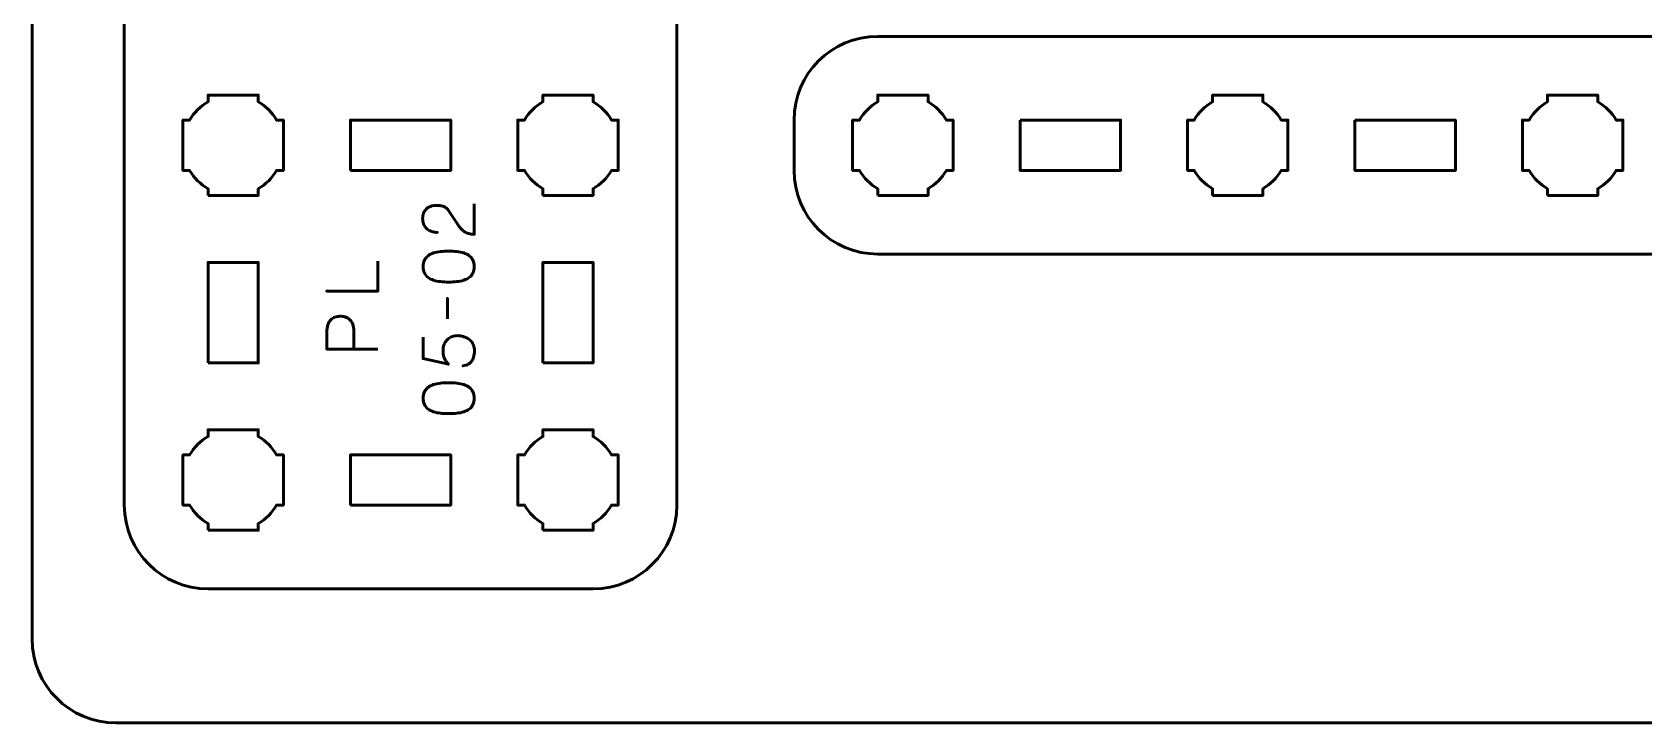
# Model space of a CAD drawing. Header units: centimetres. Extents: x -21 to 0, y -29.7 to 0.
# Drawn here: x -21 to -11.38, y -29.7 to -25.57 of the extents above; entities that cross this region are included whole.
import ezdxf

# ---------------------------------------------------------------- set-up
doc = ezdxf.new("R2010")
doc.units = ezdxf.units.CM
doc.header["$MEASUREMENT"] = 0
doc.layers.add('Layer 1', color=7, linetype='Continuous')

msp = doc.modelspace()

# ---------------------------------------------------------------- linework, layer by layer
at = {"layer": 'Layer 1', "color": 1, "lineweight": 53}
msp.add_open_spline([(-21.00003, -29.19995), (-21.00003, -29.19995), (-21.00003, -5.29992), (-21.00003, -5.29992), (-21.00003, -5.29992), (-21.00003, -5.21709), (-20.93286, -5.14992), (-20.85003, -5.14992), (-20.85003, -5.14992), (-20.7672, -5.14992), (-20.70003, -5.08275), (-20.70003, -4.99992), (-20.70003, -4.99992), (-20.70003, -4.91709), (-20.7672, -4.84992), (-20.85003, -4.84992), (-20.85003, -4.84992), (-20.93286, -4.84992), (-21.00003, -4.78275), (-21.00003, -4.69992), (-21.00003, -4.69992), (-21.00003, -4.61709), (-20.93286, -4.54992), (-20.85003, -4.54992), (-20.85003, -4.54992), (-20.7672, -4.54992), (-20.70003, -4.48275), (-20.70003, -4.39992), (-20.70003, -4.39992), (-20.70003, -4.31709), (-20.7672, -4.24992), (-20.85003, -4.24992), (-20.85003, -4.24992), (-20.93286, -4.24992), (-21.00003, -4.18275), (-21.00003, -4.09992), (-21.00003, -4.09992), (-21.00003, -4.01709), (-20.93286, -3.94992), (-20.85003, -3.94992), (-20.85003, -3.94992), (-20.7672, -3.94992), (-20.70003, -3.88275), (-20.70003, -3.79992), (-20.70003, -3.79992), (-20.70003, -3.71709), (-20.7672, -3.64992), (-20.85003, -3.64992), (-20.85003, -3.64992), (-20.93286, -3.64992), (-21.00003, -3.58275), (-21.00003, -3.49992), (-21.00003, -3.49992), (-21.00003, -3.41709), (-20.93286, -3.34992), (-20.85003, -3.34992), (-20.85003, -3.34992), (-20.7672, -3.34992), (-20.70003, -3.28275), (-20.70003, -3.19992), (-20.70003, -3.19992), (-20.70003, -3.11709), (-20.7672, -3.04992), (-20.85003, -3.04992), (-20.85003, -3.04992), (-20.93286, -3.04992), (-21.00003, -2.98275), (-21.00003, -2.89992), (-21.00003, -2.89992), (-21.00003, -2.81709), (-20.93286, -2.74992), (-20.85003, -2.74992), (-20.85003, -2.74992), (-20.7672, -2.74992), (-20.70003, -2.68275), (-20.70003, -2.59992), (-20.70003, -2.59992), (-20.70003, -2.51709), (-20.7672, -2.44992), (-20.85003, -2.44992), (-20.85003, -2.44992), (-20.93286, -2.44992), (-21.00003, -2.38275), (-21.00003, -2.29992), (-21.00003, -2.29992), (-21.00003, -2.21709), (-20.93286, -2.14992), (-20.85003, -2.14992), (-20.85003, -2.14992), (-20.7672, -2.14992), (-20.70003, -2.08275), (-20.70003, -1.99992), (-20.70003, -1.99992), (-20.70003, -1.91709), (-20.7672, -1.84992), (-20.85003, -1.84992), (-20.85003, -1.84992), (-20.93286, -1.84992), (-21.00003, -1.78275), (-21.00003, -1.69992), (-21.00003, -1.69992), (-21.00003, -1.61709), (-20.93286, -1.54992), (-20.85003, -1.54992), (-20.85003, -1.54992), (-20.7672, -1.54992), (-20.70003, -1.48275), (-20.70003, -1.39992), (-20.70003, -1.39992), (-20.70003, -1.31709), (-20.7672, -1.24992), (-20.85003, -1.24992), (-20.85003, -1.24992), (-20.93286, -1.24992), (-21.00003, -1.18275), (-21.00003, -1.09992), (-21.00003, -1.09992), (-21.00003, -1.09992), (-21.00003, -0.49992), (-21.00003, -0.49992), (-21.00003, -0.49992), (-21.00003, -0.22295), (-20.77694, 0.00004), (-20.49994, 0.00004), (-20.49994, 0.00004), (-20.49994, 0.00004), (-0.50008, 0.00004), (-0.50008, 0.00004), (-0.50008, 0.00004), (-0.22294, 0.00004), (0.00002, -0.22295), (0.00002, -0.49992), (0.00002, -0.49992), (0.00002, -0.49992), (0.00002, -29.19995), (0.00002, -29.19995), (0.00002, -29.19995), (0.00002, -29.47695), (-0.22294, -29.70004), (-0.50008, -29.70004), (-0.50008, -29.70004), (-0.50008, -29.70004), (-20.49994, -29.70004), (-20.49994, -29.70004), (-20.49994, -29.70004), (-20.77694, -29.70004), (-21.00003, -29.47695), (-21.00003, -29.19995)], degree=3, knots=[0, 0, 0, 0, 0.027027, 0.027027, 0.027027, 0.027027, 0.0540541, 0.0540541, 0.0540541, 0.0540541, 0.0810811, 0.0810811, 0.0810811, 0.0810811, 0.1081081, 0.1081081, 0.1081081, 0.1081081, 0.1351351, 0.1351351, 0.1351351, 0.1351351, 0.1621622, 0.1621622, 0.1621622, 0.1621622, 0.1891892, 0.1891892, 0.1891892, 0.1891892, 0.2162162, 0.2162162, 0.2162162, 0.2162162, 0.2432432, 0.2432432, 0.2432432, 0.2432432, 0.2702703, 0.2702703, 0.2702703, 0.2702703, 0.2972973, 0.2972973, 0.2972973, 0.2972973, 0.3243243, 0.3243243, 0.3243243, 0.3243243, 0.3513514, 0.3513514, 0.3513514, 0.3513514, 0.3783784, 0.3783784, 0.3783784, 0.3783784, 0.4054054, 0.4054054, 0.4054054, 0.4054054, 0.4324324, 0.4324324, 0.4324324, 0.4324324, 0.4594595, 0.4594595, 0.4594595, 0.4594595, 0.4864865, 0.4864865, 0.4864865, 0.4864865, 0.5135135, 0.5135135, 0.5135135, 0.5135135, 0.5405405, 0.5405405, 0.5405405, 0.5405405, 0.5675676, 0.5675676, 0.5675676, 0.5675676, 0.5945946, 0.5945946, 0.5945946, 0.5945946, 0.6216216, 0.6216216, 0.6216216, 0.6216216, 0.6486486, 0.6486486, 0.6486486, 0.6486486, 0.6756757, 0.6756757, 0.6756757, 0.6756757, 0.7027027, 0.7027027, 0.7027027, 0.7027027, 0.7297297, 0.7297297, 0.7297297, 0.7297297, 0.7567568, 0.7567568, 0.7567568, 0.7567568, 0.7837838, 0.7837838, 0.7837838, 0.7837838, 0.8108108, 0.8108108, 0.8108108, 0.8108108, 0.8378378, 0.8378378, 0.8378378, 0.8378378, 0.8648649, 0.8648649, 0.8648649, 0.8648649, 0.8918919, 0.8918919, 0.8918919, 0.8918919, 0.9189189, 0.9189189, 0.9189189, 0.9189189, 0.9459459, 0.9459459, 0.9459459, 0.9459459, 0.972973, 0.972973, 0.972973, 0.972973, 1, 1, 1, 1], dxfattribs=at)
at = {"layer": 'Layer 1', "color": 3, "lineweight": 53}
for points in [[(-17.65, -28.9), (-17.65, -28.9), (-19.95, -28.9), (-19.95, -28.9), (-19.95, -28.9), (-20.22609, -28.9), (-20.45, -28.67609), (-20.45, -28.4), (-20.45, -28.4), (-20.45, -28.4), (-20.45, -20.1), (-20.45, -20.1), (-20.45, -20.1), (-20.45, -19.82391), (-20.22609, -19.6), (-19.95, -19.6), (-19.95, -19.6), (-19.95, -19.6), (-17.65, -19.6), (-17.65, -19.6), (-17.65, -19.6), (-17.37391, -19.6), (-17.15, -19.82391), (-17.15, -20.1), (-17.15, -20.1), (-17.15, -20.1), (-17.15, -28.4), (-17.15, -28.4), (-17.15, -28.4), (-17.15, -28.67609), (-17.37391, -28.9), (-17.65, -28.9)], [(-15.94995, -25.59998), (-15.94995, -25.59998), (-1.65007, -25.59998), (-1.65007, -25.59998), (-1.65007, -25.59998), (-1.37293, -25.59998), (-1.14997, -25.82307), (-1.14997, -26.10007), (-1.14997, -26.10007), (-1.14997, -26.10007), (-1.14997, -26.40008), (-1.14997, -26.40008), (-1.14997, -26.40008), (-1.14997, -26.67704), (-1.37293, -26.9), (-1.65007, -26.9), (-1.65007, -26.9), (-1.65007, -26.9), (-15.94995, -26.9), (-15.94995, -26.9), (-15.94995, -26.9), (-16.22695, -26.9), (-16.45005, -26.67704), (-16.45005, -26.40008), (-16.45005, -26.40008), (-16.45005, -26.40008), (-16.45005, -26.10007), (-16.45005, -26.10007), (-16.45005, -26.10007), (-16.45005, -25.82307), (-16.22695, -25.59998), (-15.94995, -25.59998)]]:
    msp.add_open_spline(points, degree=3, knots=[0, 0, 0, 0, 0.125, 0.125, 0.125, 0.125, 0.25, 0.25, 0.25, 0.25, 0.375, 0.375, 0.375, 0.375, 0.5, 0.5, 0.5, 0.5, 0.625, 0.625, 0.625, 0.625, 0.75, 0.75, 0.75, 0.75, 0.875, 0.875, 0.875, 0.875, 1, 1, 1, 1], dxfattribs=at)
at = {"layer": 'Layer 1', "lineweight": 53}
for points, knots in [([(-19.95, -26.55), (-19.95, -26.55), (-19.95, -26.50985), (-19.95, -26.50985), (-19.95, -26.50985), (-19.99553, -26.4835), (-20.0335, -26.44553), (-20.05985, -26.4), (-20.05985, -26.4), (-20.05985, -26.4), (-20.1, -26.4), (-20.1, -26.4), (-20.1, -26.4), (-20.1, -26.4), (-20.1, -26.25), (-20.1, -26.25), (-20.1, -26.25), (-20.1, -26.25), (-20.1, -26.1), (-20.1, -26.1), (-20.1, -26.1), (-20.1, -26.1), (-20.05985, -26.1), (-20.05985, -26.1), (-20.05985, -26.1), (-20.0335, -26.05447), (-19.99553, -26.0165), (-19.95, -25.99015), (-19.95, -25.99015), (-19.95, -25.99015), (-19.95, -25.95), (-19.95, -25.95), (-19.95, -25.95), (-19.95, -25.95), (-19.8, -25.95), (-19.8, -25.95), (-19.8, -25.95), (-19.8, -25.95), (-19.65, -25.95), (-19.65, -25.95), (-19.65, -25.95), (-19.65, -25.95), (-19.65, -25.99015), (-19.65, -25.99015), (-19.65, -25.99015), (-19.60447, -26.0165), (-19.5665, -26.05447), (-19.54015, -26.1), (-19.54015, -26.1), (-19.54015, -26.1), (-19.5, -26.1), (-19.5, -26.1), (-19.5, -26.1), (-19.5, -26.1), (-19.5, -26.25), (-19.5, -26.25), (-19.5, -26.25), (-19.5, -26.25), (-19.5, -26.4), (-19.5, -26.4), (-19.5, -26.4), (-19.5, -26.4), (-19.54015, -26.4), (-19.54015, -26.4), (-19.54015, -26.4), (-19.5665, -26.44553), (-19.60447, -26.4835), (-19.65, -26.50985), (-19.65, -26.50985), (-19.65, -26.50985), (-19.65, -26.55), (-19.65, -26.55), (-19.65, -26.55), (-19.65, -26.55), (-19.8, -26.55), (-19.8, -26.55), (-19.8, -26.55), (-19.8, -26.55), (-19.95, -26.55), (-19.95, -26.55)], [0, 0, 0, 0, 0.05, 0.05, 0.05, 0.05, 0.1, 0.1, 0.1, 0.1, 0.15, 0.15, 0.15, 0.15, 0.2, 0.2, 0.2, 0.2, 0.25, 0.25, 0.25, 0.25, 0.3, 0.3, 0.3, 0.3, 0.35, 0.35, 0.35, 0.35, 0.4, 0.4, 0.4, 0.4, 0.45, 0.45, 0.45, 0.45, 0.5, 0.5, 0.5, 0.5, 0.55, 0.55, 0.55, 0.55, 0.6, 0.6, 0.6, 0.6, 0.65, 0.65, 0.65, 0.65, 0.7, 0.7, 0.7, 0.7, 0.75, 0.75, 0.75, 0.75, 0.8, 0.8, 0.8, 0.8, 0.85, 0.85, 0.85, 0.85, 0.9, 0.9, 0.9, 0.9, 0.95, 0.95, 0.95, 0.95, 1, 1, 1, 1]), ([(-17.95, -26.55), (-17.95, -26.55), (-17.95, -26.50985), (-17.95, -26.50985), (-17.95, -26.50985), (-17.99553, -26.4835), (-18.0335, -26.44553), (-18.05985, -26.4), (-18.05985, -26.4), (-18.05985, -26.4), (-18.1, -26.4), (-18.1, -26.4), (-18.1, -26.4), (-18.1, -26.4), (-18.1, -26.25), (-18.1, -26.25), (-18.1, -26.25), (-18.1, -26.25), (-18.1, -26.1), (-18.1, -26.1), (-18.1, -26.1), (-18.1, -26.1), (-18.05985, -26.1), (-18.05985, -26.1), (-18.05985, -26.1), (-18.0335, -26.05447), (-17.99553, -26.0165), (-17.95, -25.99015), (-17.95, -25.99015), (-17.95, -25.99015), (-17.95, -25.95), (-17.95, -25.95), (-17.95, -25.95), (-17.95, -25.95), (-17.8, -25.95), (-17.8, -25.95), (-17.8, -25.95), (-17.8, -25.95), (-17.65, -25.95), (-17.65, -25.95), (-17.65, -25.95), (-17.65, -25.95), (-17.65, -25.99015), (-17.65, -25.99015), (-17.65, -25.99015), (-17.60447, -26.0165), (-17.5665, -26.05447), (-17.54015, -26.1), (-17.54015, -26.1), (-17.54015, -26.1), (-17.5, -26.1), (-17.5, -26.1), (-17.5, -26.1), (-17.5, -26.1), (-17.5, -26.25), (-17.5, -26.25), (-17.5, -26.25), (-17.5, -26.25), (-17.5, -26.4), (-17.5, -26.4), (-17.5, -26.4), (-17.5, -26.4), (-17.54015, -26.4), (-17.54015, -26.4), (-17.54015, -26.4), (-17.5665, -26.44553), (-17.60447, -26.4835), (-17.65, -26.50985), (-17.65, -26.50985), (-17.65, -26.50985), (-17.65, -26.55), (-17.65, -26.55), (-17.65, -26.55), (-17.65, -26.55), (-17.8, -26.55), (-17.8, -26.55), (-17.8, -26.55), (-17.8, -26.55), (-17.95, -26.55), (-17.95, -26.55)], [0, 0, 0, 0, 0.05, 0.05, 0.05, 0.05, 0.1, 0.1, 0.1, 0.1, 0.15, 0.15, 0.15, 0.15, 0.2, 0.2, 0.2, 0.2, 0.25, 0.25, 0.25, 0.25, 0.3, 0.3, 0.3, 0.3, 0.35, 0.35, 0.35, 0.35, 0.4, 0.4, 0.4, 0.4, 0.45, 0.45, 0.45, 0.45, 0.5, 0.5, 0.5, 0.5, 0.55, 0.55, 0.55, 0.55, 0.6, 0.6, 0.6, 0.6, 0.65, 0.65, 0.65, 0.65, 0.7, 0.7, 0.7, 0.7, 0.75, 0.75, 0.75, 0.75, 0.8, 0.8, 0.8, 0.8, 0.85, 0.85, 0.85, 0.85, 0.9, 0.9, 0.9, 0.9, 0.95, 0.95, 0.95, 0.95, 1, 1, 1, 1]), ([(-15.94995, -26.55001), (-15.94995, -26.55001), (-15.94995, -26.5099), (-15.94995, -26.5099), (-15.94995, -26.5099), (-15.99556, -26.48358), (-16.03349, -26.44555), (-16.05981, -26.40008), (-16.05981, -26.40008), (-16.05981, -26.40008), (-16.10002, -26.40008), (-16.10002, -26.40008), (-16.10002, -26.40008), (-16.10002, -26.40008), (-16.10002, -26.25), (-16.10002, -26.25), (-16.10002, -26.25), (-16.10002, -26.25), (-16.10002, -26.10007), (-16.10002, -26.10007), (-16.10002, -26.10007), (-16.10002, -26.10007), (-16.05981, -26.10007), (-16.05981, -26.10007), (-16.05981, -26.10007), (-16.03349, -26.05446), (-15.99556, -26.01654), (-15.94995, -25.99022), (-15.94995, -25.99022), (-15.94995, -25.99022), (-15.94995, -25.95), (-15.94995, -25.95), (-15.94995, -25.95), (-15.94995, -25.95), (-15.80002, -25.95), (-15.80002, -25.95), (-15.80002, -25.95), (-15.80002, -25.95), (-15.64995, -25.95), (-15.64995, -25.95), (-15.64995, -25.95), (-15.64995, -25.95), (-15.64995, -25.99022), (-15.64995, -25.99022), (-15.64995, -25.99022), (-15.60448, -26.01654), (-15.56645, -26.05446), (-15.54013, -26.10007), (-15.54013, -26.10007), (-15.54013, -26.10007), (-15.50002, -26.10007), (-15.50002, -26.10007), (-15.50002, -26.10007), (-15.50002, -26.10007), (-15.50002, -26.25), (-15.50002, -26.25), (-15.50002, -26.25), (-15.50002, -26.25), (-15.50002, -26.40008), (-15.50002, -26.40008), (-15.50002, -26.40008), (-15.50002, -26.40008), (-15.54013, -26.40008), (-15.54013, -26.40008), (-15.54013, -26.40008), (-15.56645, -26.44555), (-15.60448, -26.48358), (-15.64995, -26.5099), (-15.64995, -26.5099), (-15.64995, -26.5099), (-15.64995, -26.55001), (-15.64995, -26.55001), (-15.64995, -26.55001), (-15.64995, -26.55001), (-15.80002, -26.55001), (-15.80002, -26.55001), (-15.80002, -26.55001), (-15.80002, -26.55001), (-15.94995, -26.55001), (-15.94995, -26.55001)], [0, 0, 0, 0, 0.05, 0.05, 0.05, 0.05, 0.1, 0.1, 0.1, 0.1, 0.15, 0.15, 0.15, 0.15, 0.2, 0.2, 0.2, 0.2, 0.25, 0.25, 0.25, 0.25, 0.3, 0.3, 0.3, 0.3, 0.35, 0.35, 0.35, 0.35, 0.4, 0.4, 0.4, 0.4, 0.45, 0.45, 0.45, 0.45, 0.5, 0.5, 0.5, 0.5, 0.55, 0.55, 0.55, 0.55, 0.6, 0.6, 0.6, 0.6, 0.65, 0.65, 0.65, 0.65, 0.7, 0.7, 0.7, 0.7, 0.75, 0.75, 0.75, 0.75, 0.8, 0.8, 0.8, 0.8, 0.85, 0.85, 0.85, 0.85, 0.9, 0.9, 0.9, 0.9, 0.95, 0.95, 0.95, 0.95, 1, 1, 1, 1]), ([(-13.95002, -26.55001), (-13.95002, -26.55001), (-13.95002, -26.5099), (-13.95002, -26.5099), (-13.95002, -26.5099), (-13.99549, -26.48358), (-14.03352, -26.44555), (-14.05984, -26.40008), (-14.05984, -26.40008), (-14.05984, -26.40008), (-14.09995, -26.40008), (-14.09995, -26.40008), (-14.09995, -26.40008), (-14.09995, -26.40008), (-14.09995, -26.25), (-14.09995, -26.25), (-14.09995, -26.25), (-14.09995, -26.25), (-14.09995, -26.10007), (-14.09995, -26.10007), (-14.09995, -26.10007), (-14.09995, -26.10007), (-14.05984, -26.10007), (-14.05984, -26.10007), (-14.05984, -26.10007), (-14.03352, -26.05446), (-13.99549, -26.01654), (-13.95002, -25.99022), (-13.95002, -25.99022), (-13.95002, -25.99022), (-13.95002, -25.95), (-13.95002, -25.95), (-13.95002, -25.95), (-13.95002, -25.95), (-13.79995, -25.95), (-13.79995, -25.95), (-13.79995, -25.95), (-13.79995, -25.95), (-13.65002, -25.95), (-13.65002, -25.95), (-13.65002, -25.95), (-13.65002, -25.95), (-13.65002, -25.99022), (-13.65002, -25.99022), (-13.65002, -25.99022), (-13.60454, -26.01654), (-13.56651, -26.05446), (-13.5402, -26.10007), (-13.5402, -26.10007), (-13.5402, -26.10007), (-13.49994, -26.10007), (-13.49994, -26.10007), (-13.49994, -26.10007), (-13.49994, -26.10007), (-13.49994, -26.25), (-13.49994, -26.25), (-13.49994, -26.25), (-13.49994, -26.25), (-13.49994, -26.40008), (-13.49994, -26.40008), (-13.49994, -26.40008), (-13.49994, -26.40008), (-13.5402, -26.40008), (-13.5402, -26.40008), (-13.5402, -26.40008), (-13.56651, -26.44555), (-13.60454, -26.48358), (-13.65002, -26.5099), (-13.65002, -26.5099), (-13.65002, -26.5099), (-13.65002, -26.55001), (-13.65002, -26.55001), (-13.65002, -26.55001), (-13.65002, -26.55001), (-13.79995, -26.55001), (-13.79995, -26.55001), (-13.79995, -26.55001), (-13.79995, -26.55001), (-13.95002, -26.55001), (-13.95002, -26.55001)], [0, 0, 0, 0, 0.05, 0.05, 0.05, 0.05, 0.1, 0.1, 0.1, 0.1, 0.15, 0.15, 0.15, 0.15, 0.2, 0.2, 0.2, 0.2, 0.25, 0.25, 0.25, 0.25, 0.3, 0.3, 0.3, 0.3, 0.35, 0.35, 0.35, 0.35, 0.4, 0.4, 0.4, 0.4, 0.45, 0.45, 0.45, 0.45, 0.5, 0.5, 0.5, 0.5, 0.55, 0.55, 0.55, 0.55, 0.6, 0.6, 0.6, 0.6, 0.65, 0.65, 0.65, 0.65, 0.7, 0.7, 0.7, 0.7, 0.75, 0.75, 0.75, 0.75, 0.8, 0.8, 0.8, 0.8, 0.85, 0.85, 0.85, 0.85, 0.9, 0.9, 0.9, 0.9, 0.95, 0.95, 0.95, 0.95, 1, 1, 1, 1]), ([(-11.95009, -26.55001), (-11.95009, -26.55001), (-11.95009, -26.5099), (-11.95009, -26.5099), (-11.95009, -26.5099), (-11.99556, -26.48358), (-12.03345, -26.44555), (-12.05991, -26.40008), (-12.05991, -26.40008), (-12.05991, -26.40008), (-12.10002, -26.40008), (-12.10002, -26.40008), (-12.10002, -26.40008), (-12.10002, -26.40008), (-12.10002, -26.25), (-12.10002, -26.25), (-12.10002, -26.25), (-12.10002, -26.25), (-12.10002, -26.10007), (-12.10002, -26.10007), (-12.10002, -26.10007), (-12.10002, -26.10007), (-12.05991, -26.10007), (-12.05991, -26.10007), (-12.05991, -26.10007), (-12.03345, -26.05446), (-11.99556, -26.01654), (-11.95009, -25.99022), (-11.95009, -25.99022), (-11.95009, -25.99022), (-11.95009, -25.95), (-11.95009, -25.95), (-11.95009, -25.95), (-11.95009, -25.95), (-11.80001, -25.95), (-11.80001, -25.95), (-11.80001, -25.95), (-11.80001, -25.95), (-11.65008, -25.95), (-11.65008, -25.95), (-11.65008, -25.95), (-11.65008, -25.95), (-11.65008, -25.99022), (-11.65008, -25.99022), (-11.65008, -25.99022), (-11.60447, -26.01654), (-11.56655, -26.05446), (-11.54023, -26.10007), (-11.54023, -26.10007), (-11.54023, -26.10007), (-11.50001, -26.10007), (-11.50001, -26.10007), (-11.50001, -26.10007), (-11.50001, -26.10007), (-11.50001, -26.25), (-11.50001, -26.25), (-11.50001, -26.25), (-11.50001, -26.25), (-11.50001, -26.40008), (-11.50001, -26.40008), (-11.50001, -26.40008), (-11.50001, -26.40008), (-11.54023, -26.40008), (-11.54023, -26.40008), (-11.54023, -26.40008), (-11.56655, -26.44555), (-11.60447, -26.48358), (-11.65008, -26.5099), (-11.65008, -26.5099), (-11.65008, -26.5099), (-11.65008, -26.55001), (-11.65008, -26.55001), (-11.65008, -26.55001), (-11.65008, -26.55001), (-11.80001, -26.55001), (-11.80001, -26.55001), (-11.80001, -26.55001), (-11.80001, -26.55001), (-11.95009, -26.55001), (-11.95009, -26.55001)], [0, 0, 0, 0, 0.05, 0.05, 0.05, 0.05, 0.1, 0.1, 0.1, 0.1, 0.15, 0.15, 0.15, 0.15, 0.2, 0.2, 0.2, 0.2, 0.25, 0.25, 0.25, 0.25, 0.3, 0.3, 0.3, 0.3, 0.35, 0.35, 0.35, 0.35, 0.4, 0.4, 0.4, 0.4, 0.45, 0.45, 0.45, 0.45, 0.5, 0.5, 0.5, 0.5, 0.55, 0.55, 0.55, 0.55, 0.6, 0.6, 0.6, 0.6, 0.65, 0.65, 0.65, 0.65, 0.7, 0.7, 0.7, 0.7, 0.75, 0.75, 0.75, 0.75, 0.8, 0.8, 0.8, 0.8, 0.85, 0.85, 0.85, 0.85, 0.9, 0.9, 0.9, 0.9, 0.95, 0.95, 0.95, 0.95, 1, 1, 1, 1]), ([(-19.1, -26.4), (-19.1, -26.4), (-19.1, -26.1), (-19.1, -26.1), (-19.1, -26.1), (-19.1, -26.1), (-18.5, -26.1), (-18.5, -26.1), (-18.5, -26.1), (-18.5, -26.1), (-18.5, -26.4), (-18.5, -26.4), (-18.5, -26.4), (-18.5, -26.4), (-19.1, -26.4), (-19.1, -26.4)], [0, 0, 0, 0, 0.25, 0.25, 0.25, 0.25, 0.5, 0.5, 0.5, 0.5, 0.75, 0.75, 0.75, 0.75, 1, 1, 1, 1]), ([(-15.1, -26.10007), (-15.1, -26.10007), (-14.5, -26.10007), (-14.5, -26.10007), (-14.5, -26.10007), (-14.5, -26.10007), (-14.5, -26.40008), (-14.5, -26.40008), (-14.5, -26.40008), (-14.5, -26.40008), (-15.1, -26.40008), (-15.1, -26.40008), (-15.1, -26.40008), (-15.1, -26.40008), (-15.1, -26.10007), (-15.1, -26.10007)], [0, 0, 0, 0, 0.25, 0.25, 0.25, 0.25, 0.5, 0.5, 0.5, 0.5, 0.75, 0.75, 0.75, 0.75, 1, 1, 1, 1]), ([(-13.10004, -26.10007), (-13.10004, -26.10007), (-12.50003, -26.10007), (-12.50003, -26.10007), (-12.50003, -26.10007), (-12.50003, -26.10007), (-12.50003, -26.40008), (-12.50003, -26.40008), (-12.50003, -26.40008), (-12.50003, -26.40008), (-13.10004, -26.40008), (-13.10004, -26.40008), (-13.10004, -26.40008), (-13.10004, -26.40008), (-13.10004, -26.10007), (-13.10004, -26.10007)], [0, 0, 0, 0, 0.25, 0.25, 0.25, 0.25, 0.5, 0.5, 0.5, 0.5, 0.75, 0.75, 0.75, 0.75, 1, 1, 1, 1]), ([(-19.95, -27.55), (-19.95, -27.55), (-19.95, -26.95), (-19.95, -26.95), (-19.95, -26.95), (-19.95, -26.95), (-19.65, -26.95), (-19.65, -26.95), (-19.65, -26.95), (-19.65, -26.95), (-19.65, -27.55), (-19.65, -27.55), (-19.65, -27.55), (-19.65, -27.55), (-19.95, -27.55), (-19.95, -27.55)], [0, 0, 0, 0, 0.25, 0.25, 0.25, 0.25, 0.5, 0.5, 0.5, 0.5, 0.75, 0.75, 0.75, 0.75, 1, 1, 1, 1]), ([(-17.95, -27.55), (-17.95, -27.55), (-17.95, -26.95), (-17.95, -26.95), (-17.95, -26.95), (-17.95, -26.95), (-17.65, -26.95), (-17.65, -26.95), (-17.65, -26.95), (-17.65, -26.95), (-17.65, -27.55), (-17.65, -27.55), (-17.65, -27.55), (-17.65, -27.55), (-17.95, -27.55), (-17.95, -27.55)], [0, 0, 0, 0, 0.25, 0.25, 0.25, 0.25, 0.5, 0.5, 0.5, 0.5, 0.75, 0.75, 0.75, 0.75, 1, 1, 1, 1]), ([(-19.95, -28.55), (-19.95, -28.55), (-19.95, -28.50985), (-19.95, -28.50985), (-19.95, -28.50985), (-19.99553, -28.4835), (-20.0335, -28.44553), (-20.05985, -28.4), (-20.05985, -28.4), (-20.05985, -28.4), (-20.1, -28.4), (-20.1, -28.4), (-20.1, -28.4), (-20.1, -28.4), (-20.1, -28.25), (-20.1, -28.25), (-20.1, -28.25), (-20.1, -28.25), (-20.1, -28.1), (-20.1, -28.1), (-20.1, -28.1), (-20.1, -28.1), (-20.05985, -28.1), (-20.05985, -28.1), (-20.05985, -28.1), (-20.0335, -28.05447), (-19.99553, -28.0165), (-19.95, -27.99015), (-19.95, -27.99015), (-19.95, -27.99015), (-19.95, -27.95), (-19.95, -27.95), (-19.95, -27.95), (-19.95, -27.95), (-19.8, -27.95), (-19.8, -27.95), (-19.8, -27.95), (-19.8, -27.95), (-19.65, -27.95), (-19.65, -27.95), (-19.65, -27.95), (-19.65, -27.95), (-19.65, -27.99015), (-19.65, -27.99015), (-19.65, -27.99015), (-19.60447, -28.0165), (-19.5665, -28.05447), (-19.54015, -28.1), (-19.54015, -28.1), (-19.54015, -28.1), (-19.5, -28.1), (-19.5, -28.1), (-19.5, -28.1), (-19.5, -28.1), (-19.5, -28.25), (-19.5, -28.25), (-19.5, -28.25), (-19.5, -28.25), (-19.5, -28.4), (-19.5, -28.4), (-19.5, -28.4), (-19.5, -28.4), (-19.54015, -28.4), (-19.54015, -28.4), (-19.54015, -28.4), (-19.5665, -28.44553), (-19.60447, -28.4835), (-19.65, -28.50985), (-19.65, -28.50985), (-19.65, -28.50985), (-19.65, -28.55), (-19.65, -28.55), (-19.65, -28.55), (-19.65, -28.55), (-19.8, -28.55), (-19.8, -28.55), (-19.8, -28.55), (-19.8, -28.55), (-19.95, -28.55), (-19.95, -28.55)], [0, 0, 0, 0, 0.05, 0.05, 0.05, 0.05, 0.1, 0.1, 0.1, 0.1, 0.15, 0.15, 0.15, 0.15, 0.2, 0.2, 0.2, 0.2, 0.25, 0.25, 0.25, 0.25, 0.3, 0.3, 0.3, 0.3, 0.35, 0.35, 0.35, 0.35, 0.4, 0.4, 0.4, 0.4, 0.45, 0.45, 0.45, 0.45, 0.5, 0.5, 0.5, 0.5, 0.55, 0.55, 0.55, 0.55, 0.6, 0.6, 0.6, 0.6, 0.65, 0.65, 0.65, 0.65, 0.7, 0.7, 0.7, 0.7, 0.75, 0.75, 0.75, 0.75, 0.8, 0.8, 0.8, 0.8, 0.85, 0.85, 0.85, 0.85, 0.9, 0.9, 0.9, 0.9, 0.95, 0.95, 0.95, 0.95, 1, 1, 1, 1]), ([(-17.95, -28.55), (-17.95, -28.55), (-17.95, -28.50985), (-17.95, -28.50985), (-17.95, -28.50985), (-17.99553, -28.4835), (-18.0335, -28.44553), (-18.05985, -28.4), (-18.05985, -28.4), (-18.05985, -28.4), (-18.1, -28.4), (-18.1, -28.4), (-18.1, -28.4), (-18.1, -28.4), (-18.1, -28.25), (-18.1, -28.25), (-18.1, -28.25), (-18.1, -28.25), (-18.1, -28.1), (-18.1, -28.1), (-18.1, -28.1), (-18.1, -28.1), (-18.05985, -28.1), (-18.05985, -28.1), (-18.05985, -28.1), (-18.0335, -28.05447), (-17.99553, -28.0165), (-17.95, -27.99015), (-17.95, -27.99015), (-17.95, -27.99015), (-17.95, -27.95), (-17.95, -27.95), (-17.95, -27.95), (-17.95, -27.95), (-17.8, -27.95), (-17.8, -27.95), (-17.8, -27.95), (-17.8, -27.95), (-17.65, -27.95), (-17.65, -27.95), (-17.65, -27.95), (-17.65, -27.95), (-17.65, -27.99015), (-17.65, -27.99015), (-17.65, -27.99015), (-17.60447, -28.0165), (-17.5665, -28.05447), (-17.54015, -28.1), (-17.54015, -28.1), (-17.54015, -28.1), (-17.5, -28.1), (-17.5, -28.1), (-17.5, -28.1), (-17.5, -28.1), (-17.5, -28.25), (-17.5, -28.25), (-17.5, -28.25), (-17.5, -28.25), (-17.5, -28.4), (-17.5, -28.4), (-17.5, -28.4), (-17.5, -28.4), (-17.54015, -28.4), (-17.54015, -28.4), (-17.54015, -28.4), (-17.5665, -28.44553), (-17.60447, -28.4835), (-17.65, -28.50985), (-17.65, -28.50985), (-17.65, -28.50985), (-17.65, -28.55), (-17.65, -28.55), (-17.65, -28.55), (-17.65, -28.55), (-17.8, -28.55), (-17.8, -28.55), (-17.8, -28.55), (-17.8, -28.55), (-17.95, -28.55), (-17.95, -28.55)], [0, 0, 0, 0, 0.05, 0.05, 0.05, 0.05, 0.1, 0.1, 0.1, 0.1, 0.15, 0.15, 0.15, 0.15, 0.2, 0.2, 0.2, 0.2, 0.25, 0.25, 0.25, 0.25, 0.3, 0.3, 0.3, 0.3, 0.35, 0.35, 0.35, 0.35, 0.4, 0.4, 0.4, 0.4, 0.45, 0.45, 0.45, 0.45, 0.5, 0.5, 0.5, 0.5, 0.55, 0.55, 0.55, 0.55, 0.6, 0.6, 0.6, 0.6, 0.65, 0.65, 0.65, 0.65, 0.7, 0.7, 0.7, 0.7, 0.75, 0.75, 0.75, 0.75, 0.8, 0.8, 0.8, 0.8, 0.85, 0.85, 0.85, 0.85, 0.9, 0.9, 0.9, 0.9, 0.95, 0.95, 0.95, 0.95, 1, 1, 1, 1]), ([(-19.1, -28.4), (-19.1, -28.4), (-19.1, -28.1), (-19.1, -28.1), (-19.1, -28.1), (-19.1, -28.1), (-18.5, -28.1), (-18.5, -28.1), (-18.5, -28.1), (-18.5, -28.1), (-18.5, -28.4), (-18.5, -28.4), (-18.5, -28.4), (-18.5, -28.4), (-19.1, -28.4), (-19.1, -28.4)], [0, 0, 0, 0, 0.25, 0.25, 0.25, 0.25, 0.5, 0.5, 0.5, 0.5, 0.75, 0.75, 0.75, 0.75, 1, 1, 1, 1])]:
    msp.add_open_spline(points, degree=3, knots=knots, dxfattribs=at)
at = {"layer": 'Layer 1', "color": 5, "lineweight": 53}
for points, knots in [([(-18.36037, -26.60083), (-18.36037, -26.60083), (-18.36037, -26.78244), (-18.36037, -26.78244), (-18.36037, -26.78244), (-18.37265, -26.78209), (-18.38351, -26.78054), (-18.39283, -26.77792), (-18.39283, -26.77792), (-18.40214, -26.77524), (-18.41032, -26.77165), (-18.41738, -26.7672), (-18.41738, -26.7672), (-18.42443, -26.76268), (-18.43071, -26.75753), (-18.43622, -26.75168), (-18.43622, -26.75168), (-18.44179, -26.74582), (-18.44687, -26.73954), (-18.45167, -26.73277), (-18.45167, -26.73277), (-18.4564, -26.726), (-18.46112, -26.71901), (-18.46578, -26.71174), (-18.46578, -26.71174), (-18.46578, -26.71174), (-18.51404, -26.63935), (-18.51404, -26.63935), (-18.51404, -26.63935), (-18.51926, -26.63195), (-18.5249, -26.62616), (-18.53111, -26.62207), (-18.53111, -26.62207), (-18.53725, -26.61791), (-18.54374, -26.61501), (-18.55052, -26.61325), (-18.55052, -26.61325), (-18.55736, -26.61156), (-18.56427, -26.6105), (-18.5714, -26.61015), (-18.5714, -26.61015), (-18.57853, -26.60979), (-18.58565, -26.60965), (-18.59278, -26.60972), (-18.59278, -26.60972), (-18.59863, -26.60972), (-18.60491, -26.6105), (-18.61169, -26.61205), (-18.61169, -26.61205), (-18.61839, -26.61367), (-18.62509, -26.61621), (-18.63172, -26.61981), (-18.63172, -26.61981), (-18.63836, -26.62341), (-18.64442, -26.62821), (-18.64993, -26.6342), (-18.64993, -26.6342), (-18.65536, -26.6402), (-18.65973, -26.64761), (-18.66305, -26.65643), (-18.66305, -26.65643), (-18.66637, -26.66525), (-18.66806, -26.67562), (-18.66813, -26.68761), (-18.66813, -26.68761), (-18.66806, -26.69968), (-18.66637, -26.71033), (-18.66312, -26.71951), (-18.66312, -26.71951), (-18.65988, -26.72868), (-18.65536, -26.73651), (-18.64965, -26.743), (-18.64965, -26.743), (-18.64393, -26.74949), (-18.6373, -26.75471), (-18.62989, -26.7588), (-18.62989, -26.7588), (-18.62248, -26.7629), (-18.61458, -26.76586), (-18.60625, -26.76776), (-18.60625, -26.76776), (-18.59793, -26.76967), (-18.58946, -26.77059), (-18.58092, -26.77059), (-18.58092, -26.77059), (-18.58946, -26.77059), (-18.59793, -26.76967), (-18.60625, -26.76776), (-18.60625, -26.76776), (-18.61458, -26.76586), (-18.62248, -26.7629), (-18.62989, -26.7588), (-18.62989, -26.7588), (-18.6373, -26.75471), (-18.64393, -26.74949), (-18.64965, -26.743), (-18.64965, -26.743), (-18.65536, -26.73651), (-18.65988, -26.72868), (-18.66312, -26.71951), (-18.66312, -26.71951), (-18.66637, -26.71033), (-18.66806, -26.69968), (-18.66813, -26.68761), (-18.66813, -26.68761), (-18.66806, -26.67562), (-18.66637, -26.66525), (-18.66305, -26.65643), (-18.66305, -26.65643), (-18.65973, -26.64761), (-18.65536, -26.6402), (-18.64993, -26.6342), (-18.64993, -26.6342), (-18.64442, -26.62821), (-18.63836, -26.62341), (-18.63172, -26.61981), (-18.63172, -26.61981), (-18.62509, -26.61621), (-18.61839, -26.61367), (-18.61169, -26.61205), (-18.61169, -26.61205), (-18.60491, -26.6105), (-18.59863, -26.60972), (-18.59278, -26.60972), (-18.59278, -26.60972), (-18.58565, -26.60965), (-18.57853, -26.60979), (-18.5714, -26.61015), (-18.5714, -26.61015), (-18.56427, -26.6105), (-18.55736, -26.61156), (-18.55052, -26.61325), (-18.55052, -26.61325), (-18.54374, -26.61501), (-18.53725, -26.61791), (-18.53111, -26.62207), (-18.53111, -26.62207), (-18.5249, -26.62616), (-18.51926, -26.63195), (-18.51404, -26.63935), (-18.51404, -26.63935), (-18.51404, -26.63935), (-18.46578, -26.71174), (-18.46578, -26.71174), (-18.46578, -26.71174), (-18.46112, -26.71901), (-18.4564, -26.726), (-18.45167, -26.73277), (-18.45167, -26.73277), (-18.44687, -26.73954), (-18.44179, -26.74582), (-18.43622, -26.75168), (-18.43622, -26.75168), (-18.43071, -26.75753), (-18.42443, -26.76268), (-18.41738, -26.7672), (-18.41738, -26.7672), (-18.41032, -26.77165), (-18.40214, -26.77524), (-18.39283, -26.77792), (-18.39283, -26.77792), (-18.38351, -26.78054), (-18.37265, -26.78209), (-18.36037, -26.78244), (-18.36037, -26.78244), (-18.36037, -26.78244), (-18.36037, -26.60083), (-18.36037, -26.60083)], [0, 0, 0, 0, 0.0238095, 0.0238095, 0.0238095, 0.0238095, 0.047619, 0.047619, 0.047619, 0.047619, 0.0714286, 0.0714286, 0.0714286, 0.0714286, 0.0952381, 0.0952381, 0.0952381, 0.0952381, 0.1190476, 0.1190476, 0.1190476, 0.1190476, 0.1428571, 0.1428571, 0.1428571, 0.1428571, 0.1666667, 0.1666667, 0.1666667, 0.1666667, 0.1904762, 0.1904762, 0.1904762, 0.1904762, 0.2142857, 0.2142857, 0.2142857, 0.2142857, 0.2380952, 0.2380952, 0.2380952, 0.2380952, 0.2619048, 0.2619048, 0.2619048, 0.2619048, 0.2857143, 0.2857143, 0.2857143, 0.2857143, 0.3095238, 0.3095238, 0.3095238, 0.3095238, 0.3333333, 0.3333333, 0.3333333, 0.3333333, 0.3571429, 0.3571429, 0.3571429, 0.3571429, 0.3809524, 0.3809524, 0.3809524, 0.3809524, 0.4047619, 0.4047619, 0.4047619, 0.4047619, 0.4285714, 0.4285714, 0.4285714, 0.4285714, 0.452381, 0.452381, 0.452381, 0.452381, 0.4761905, 0.4761905, 0.4761905, 0.4761905, 0.5, 0.5, 0.5, 0.5, 0.5238095, 0.5238095, 0.5238095, 0.5238095, 0.547619, 0.547619, 0.547619, 0.547619, 0.5714286, 0.5714286, 0.5714286, 0.5714286, 0.5952381, 0.5952381, 0.5952381, 0.5952381, 0.6190476, 0.6190476, 0.6190476, 0.6190476, 0.6428571, 0.6428571, 0.6428571, 0.6428571, 0.6666667, 0.6666667, 0.6666667, 0.6666667, 0.6904762, 0.6904762, 0.6904762, 0.6904762, 0.7142857, 0.7142857, 0.7142857, 0.7142857, 0.7380952, 0.7380952, 0.7380952, 0.7380952, 0.7619048, 0.7619048, 0.7619048, 0.7619048, 0.7857143, 0.7857143, 0.7857143, 0.7857143, 0.8095238, 0.8095238, 0.8095238, 0.8095238, 0.8333333, 0.8333333, 0.8333333, 0.8333333, 0.8571429, 0.8571429, 0.8571429, 0.8571429, 0.8809524, 0.8809524, 0.8809524, 0.8809524, 0.9047619, 0.9047619, 0.9047619, 0.9047619, 0.9285714, 0.9285714, 0.9285714, 0.9285714, 0.952381, 0.952381, 0.952381, 0.952381, 0.9761905, 0.9761905, 0.9761905, 0.9761905, 1, 1, 1, 1]), ([(-18.93568, -26.94309), (-18.93568, -26.94309), (-18.93568, -27.12131), (-18.93568, -27.12131), (-18.93568, -27.12131), (-18.93568, -27.12131), (-19.2409, -27.12131), (-19.2409, -27.12131), (-19.2409, -27.12131), (-19.2409, -27.12131), (-18.93568, -27.12131), (-18.93568, -27.12131), (-18.93568, -27.12131), (-18.93568, -27.12131), (-18.93568, -26.94309), (-18.93568, -26.94309)], [0, 0, 0, 0, 0.25, 0.25, 0.25, 0.25, 0.5, 0.5, 0.5, 0.5, 0.75, 0.75, 0.75, 0.75, 1, 1, 1, 1]), ([(-18.36037, -26.97505), (-18.36044, -26.96024), (-18.36305, -26.94747), (-18.36813, -26.93681), (-18.36813, -26.93681), (-18.37321, -26.92623), (-18.38048, -26.91741), (-18.38972, -26.91036), (-18.38972, -26.91036), (-18.39903, -26.90337), (-18.41004, -26.89787), (-18.42274, -26.89378), (-18.42274, -26.89378), (-18.43544, -26.88975), (-18.44934, -26.88686), (-18.46458, -26.88524), (-18.46458, -26.88524), (-18.47982, -26.88354), (-18.49584, -26.8827), (-18.51277, -26.88277), (-18.51277, -26.88277), (-18.52963, -26.8827), (-18.54565, -26.88354), (-18.56082, -26.88524), (-18.56082, -26.88524), (-18.57599, -26.88686), (-18.58996, -26.88975), (-18.60266, -26.89378), (-18.60266, -26.89378), (-18.61529, -26.89787), (-18.62629, -26.90337), (-18.63568, -26.91036), (-18.63568, -26.91036), (-18.64499, -26.91741), (-18.65226, -26.92623), (-18.65734, -26.93681), (-18.65734, -26.93681), (-18.66249, -26.94747), (-18.6651, -26.96024), (-18.66517, -26.97505), (-18.66517, -26.97505), (-18.6651, -26.98987), (-18.66249, -27.00264), (-18.65734, -27.0133), (-18.65734, -27.0133), (-18.65226, -27.02388), (-18.64499, -27.0327), (-18.63568, -27.03975), (-18.63568, -27.03975), (-18.62629, -27.04674), (-18.61529, -27.05224), (-18.60266, -27.05633), (-18.60266, -27.05633), (-18.58996, -27.06036), (-18.57599, -27.06325), (-18.56082, -27.06487), (-18.56082, -27.06487), (-18.54565, -27.06656), (-18.52963, -27.06741), (-18.51277, -27.06734), (-18.51277, -27.06734), (-18.49584, -27.06741), (-18.47982, -27.06656), (-18.46458, -27.06487), (-18.46458, -27.06487), (-18.44934, -27.06325), (-18.43544, -27.06036), (-18.42274, -27.05633), (-18.42274, -27.05633), (-18.41004, -27.05224), (-18.39903, -27.04674), (-18.38972, -27.03975), (-18.38972, -27.03975), (-18.38048, -27.0327), (-18.37321, -27.02388), (-18.36813, -27.0133), (-18.36813, -27.0133), (-18.36305, -27.00264), (-18.36044, -26.98987), (-18.36037, -26.97505)], [0, 0, 0, 0, 0.05, 0.05, 0.05, 0.05, 0.1, 0.1, 0.1, 0.1, 0.15, 0.15, 0.15, 0.15, 0.2, 0.2, 0.2, 0.2, 0.25, 0.25, 0.25, 0.25, 0.3, 0.3, 0.3, 0.3, 0.35, 0.35, 0.35, 0.35, 0.4, 0.4, 0.4, 0.4, 0.45, 0.45, 0.45, 0.45, 0.5, 0.5, 0.5, 0.5, 0.55, 0.55, 0.55, 0.55, 0.6, 0.6, 0.6, 0.6, 0.65, 0.65, 0.65, 0.65, 0.7, 0.7, 0.7, 0.7, 0.75, 0.75, 0.75, 0.75, 0.8, 0.8, 0.8, 0.8, 0.85, 0.85, 0.85, 0.85, 0.9, 0.9, 0.9, 0.9, 0.95, 0.95, 0.95, 0.95, 1, 1, 1, 1]), ([(-18.36037, -26.97505), (-18.36044, -26.96024), (-18.36305, -26.94747), (-18.36813, -26.93681), (-18.36813, -26.93681), (-18.37321, -26.92623), (-18.38048, -26.91741), (-18.38972, -26.91036), (-18.38972, -26.91036), (-18.39903, -26.90337), (-18.41004, -26.89787), (-18.42274, -26.89378), (-18.42274, -26.89378), (-18.43544, -26.88975), (-18.44934, -26.88686), (-18.46458, -26.88524), (-18.46458, -26.88524), (-18.47982, -26.88354), (-18.49584, -26.8827), (-18.51277, -26.88277), (-18.51277, -26.88277), (-18.52963, -26.8827), (-18.54565, -26.88354), (-18.56082, -26.88524), (-18.56082, -26.88524), (-18.57599, -26.88686), (-18.58996, -26.88975), (-18.60266, -26.89378), (-18.60266, -26.89378), (-18.61529, -26.89787), (-18.62629, -26.90337), (-18.63568, -26.91036), (-18.63568, -26.91036), (-18.64499, -26.91741), (-18.65226, -26.92623), (-18.65734, -26.93681), (-18.65734, -26.93681), (-18.66249, -26.94747), (-18.6651, -26.96024), (-18.66517, -26.97505), (-18.66517, -26.97505), (-18.6651, -26.98987), (-18.66249, -27.00264), (-18.65734, -27.0133), (-18.65734, -27.0133), (-18.65226, -27.02388), (-18.64499, -27.0327), (-18.63568, -27.03975), (-18.63568, -27.03975), (-18.62629, -27.04674), (-18.61529, -27.05224), (-18.60266, -27.05633), (-18.60266, -27.05633), (-18.58996, -27.06036), (-18.57599, -27.06325), (-18.56082, -27.06487), (-18.56082, -27.06487), (-18.54565, -27.06656), (-18.52963, -27.06741), (-18.51277, -27.06734), (-18.51277, -27.06734), (-18.49584, -27.06741), (-18.47982, -27.06656), (-18.46458, -27.06487), (-18.46458, -27.06487), (-18.44934, -27.06325), (-18.43544, -27.06036), (-18.42274, -27.05633), (-18.42274, -27.05633), (-18.41004, -27.05224), (-18.39903, -27.04674), (-18.38972, -27.03975), (-18.38972, -27.03975), (-18.38048, -27.0327), (-18.37321, -27.02388), (-18.36813, -27.0133), (-18.36813, -27.0133), (-18.36305, -27.00264), (-18.36044, -26.98987), (-18.36037, -26.97505)], [0, 0, 0, 0, 0.05, 0.05, 0.05, 0.05, 0.1, 0.1, 0.1, 0.1, 0.15, 0.15, 0.15, 0.15, 0.2, 0.2, 0.2, 0.2, 0.25, 0.25, 0.25, 0.25, 0.3, 0.3, 0.3, 0.3, 0.35, 0.35, 0.35, 0.35, 0.4, 0.4, 0.4, 0.4, 0.45, 0.45, 0.45, 0.45, 0.5, 0.5, 0.5, 0.5, 0.55, 0.55, 0.55, 0.55, 0.6, 0.6, 0.6, 0.6, 0.65, 0.65, 0.65, 0.65, 0.7, 0.7, 0.7, 0.7, 0.75, 0.75, 0.75, 0.75, 0.8, 0.8, 0.8, 0.8, 0.85, 0.85, 0.85, 0.85, 0.9, 0.9, 0.9, 0.9, 0.95, 0.95, 0.95, 0.95, 1, 1, 1, 1]), ([(-18.51997, -27.28747), (-18.51997, -27.28747), (-18.51997, -27.16428), (-18.51997, -27.16428), (-18.51997, -27.16428), (-18.51997, -27.16428), (-18.51997, -27.28747), (-18.51997, -27.28747)], [0, 0, 0, 0, 0.5, 0.5, 0.5, 0.5, 1, 1, 1, 1]), ([(-18.93568, -27.46759), (-18.93568, -27.46759), (-19.2409, -27.46759), (-19.2409, -27.46759), (-19.2409, -27.46759), (-19.2409, -27.46759), (-19.2409, -27.37022), (-19.2409, -27.37022), (-19.2409, -27.37022), (-19.24083, -27.35075), (-19.23864, -27.33474), (-19.23441, -27.32211), (-19.23441, -27.32211), (-19.23025, -27.30955), (-19.22446, -27.29967), (-19.21712, -27.29254), (-19.21712, -27.29254), (-19.20986, -27.28542), (-19.20153, -27.28034), (-19.19215, -27.27723), (-19.19215, -27.27723), (-19.18276, -27.2742), (-19.17296, -27.27244), (-19.16258, -27.27201), (-19.16258, -27.27201), (-19.15221, -27.27152), (-19.14205, -27.27272), (-19.13218, -27.27554), (-19.13218, -27.27554), (-19.1223, -27.27843), (-19.11334, -27.2833), (-19.10529, -27.29029), (-19.10529, -27.29029), (-19.09725, -27.2972), (-19.09083, -27.30658), (-19.0861, -27.31837), (-19.0861, -27.31837), (-19.08131, -27.33015), (-19.07891, -27.34475), (-19.07877, -27.36218), (-19.07877, -27.36218), (-19.07877, -27.36218), (-19.07877, -27.46759), (-19.07877, -27.46759), (-19.07877, -27.46759), (-19.07877, -27.46759), (-19.07877, -27.36218), (-19.07877, -27.36218), (-19.07877, -27.36218), (-19.07891, -27.34511), (-19.08131, -27.33064), (-19.0861, -27.31893), (-19.0861, -27.31893), (-19.09083, -27.30715), (-19.09725, -27.29776), (-19.10529, -27.29071), (-19.10529, -27.29071), (-19.11334, -27.28372), (-19.1223, -27.27871), (-19.13218, -27.27575), (-19.13218, -27.27575), (-19.14205, -27.27279), (-19.15221, -27.27152), (-19.16258, -27.27201), (-19.16258, -27.27201), (-19.17296, -27.27244), (-19.18276, -27.2742), (-19.19215, -27.27737), (-19.19215, -27.27737), (-19.20153, -27.28048), (-19.20986, -27.2857), (-19.21712, -27.29283), (-19.21712, -27.29283), (-19.22446, -27.30002), (-19.23025, -27.3099), (-19.23441, -27.32246), (-19.23441, -27.32246), (-19.23864, -27.33509), (-19.24083, -27.35096), (-19.2409, -27.37022), (-19.2409, -27.37022), (-19.2409, -27.37022), (-19.2409, -27.46759), (-19.2409, -27.46759), (-19.2409, -27.46759), (-19.2409, -27.46759), (-18.93568, -27.46759), (-18.93568, -27.46759)], [0, 0, 0, 0, 0.0454545, 0.0454545, 0.0454545, 0.0454545, 0.0909091, 0.0909091, 0.0909091, 0.0909091, 0.1363636, 0.1363636, 0.1363636, 0.1363636, 0.1818182, 0.1818182, 0.1818182, 0.1818182, 0.2272727, 0.2272727, 0.2272727, 0.2272727, 0.2727273, 0.2727273, 0.2727273, 0.2727273, 0.3181818, 0.3181818, 0.3181818, 0.3181818, 0.3636364, 0.3636364, 0.3636364, 0.3636364, 0.4090909, 0.4090909, 0.4090909, 0.4090909, 0.4545455, 0.4545455, 0.4545455, 0.4545455, 0.5, 0.5, 0.5, 0.5, 0.5454545, 0.5454545, 0.5454545, 0.5454545, 0.5909091, 0.5909091, 0.5909091, 0.5909091, 0.6363636, 0.6363636, 0.6363636, 0.6363636, 0.6818182, 0.6818182, 0.6818182, 0.6818182, 0.7272727, 0.7272727, 0.7272727, 0.7272727, 0.7727273, 0.7727273, 0.7727273, 0.7727273, 0.8181818, 0.8181818, 0.8181818, 0.8181818, 0.8636364, 0.8636364, 0.8636364, 0.8636364, 0.9090909, 0.9090909, 0.9090909, 0.9090909, 0.9545455, 0.9545455, 0.9545455, 0.9545455, 1, 1, 1, 1]), ([(-18.66559, -27.39711), (-18.66559, -27.39711), (-18.66559, -27.52411), (-18.66559, -27.52411), (-18.66559, -27.52411), (-18.66559, -27.52411), (-18.51404, -27.55798), (-18.51404, -27.55798), (-18.51404, -27.55798), (-18.51912, -27.55205), (-18.5237, -27.54641), (-18.52773, -27.54097), (-18.52773, -27.54097), (-18.53175, -27.53561), (-18.53513, -27.52997), (-18.53796, -27.52397), (-18.53796, -27.52397), (-18.54078, -27.51804), (-18.5429, -27.51127), (-18.54438, -27.50365), (-18.54438, -27.50365), (-18.54586, -27.4961), (-18.54664, -27.48707), (-18.54664, -27.4767), (-18.54664, -27.4767), (-18.54664, -27.46823), (-18.54551, -27.45976), (-18.54318, -27.4513), (-18.54318, -27.4513), (-18.54092, -27.44283), (-18.53746, -27.43479), (-18.53288, -27.42717), (-18.53288, -27.42717), (-18.52822, -27.41948), (-18.52243, -27.4127), (-18.51545, -27.40678), (-18.51545, -27.40678), (-18.50846, -27.40078), (-18.50028, -27.39605), (-18.4909, -27.39267), (-18.4909, -27.39267), (-18.48151, -27.38921), (-18.47086, -27.38745), (-18.45901, -27.38738), (-18.45901, -27.38738), (-18.45463, -27.3873), (-18.44913, -27.3878), (-18.44264, -27.38879), (-18.44264, -27.38879), (-18.43615, -27.3897), (-18.42909, -27.3914), (-18.42161, -27.3938), (-18.42161, -27.3938), (-18.41413, -27.39619), (-18.40672, -27.39958), (-18.39939, -27.40388), (-18.39939, -27.40388), (-18.39205, -27.40819), (-18.38535, -27.41369), (-18.37928, -27.42032), (-18.37928, -27.42032), (-18.37321, -27.42696), (-18.36834, -27.435), (-18.36467, -27.44438), (-18.36467, -27.44438), (-18.36108, -27.45384), (-18.35917, -27.46492), (-18.3591, -27.47754), (-18.3591, -27.47754), (-18.35917, -27.49264), (-18.36079, -27.50534), (-18.36383, -27.51564), (-18.36383, -27.51564), (-18.36693, -27.52595), (-18.37095, -27.53434), (-18.37603, -27.54083), (-18.37603, -27.54083), (-18.38111, -27.54739), (-18.38669, -27.55247), (-18.39275, -27.55614), (-18.39275, -27.55614), (-18.39882, -27.55981), (-18.40489, -27.56256), (-18.41096, -27.5644), (-18.41096, -27.5644), (-18.41703, -27.56623), (-18.4226, -27.56764), (-18.42768, -27.56856), (-18.42768, -27.56856), (-18.4226, -27.56764), (-18.41703, -27.56623), (-18.41096, -27.5644), (-18.41096, -27.5644), (-18.40489, -27.56256), (-18.39882, -27.55981), (-18.39275, -27.55614), (-18.39275, -27.55614), (-18.38669, -27.55247), (-18.38111, -27.54739), (-18.37603, -27.54083), (-18.37603, -27.54083), (-18.37095, -27.53434), (-18.36693, -27.52595), (-18.36383, -27.51564), (-18.36383, -27.51564), (-18.36079, -27.50534), (-18.35917, -27.49264), (-18.3591, -27.47754), (-18.3591, -27.47754), (-18.35917, -27.46492), (-18.36108, -27.45384), (-18.36467, -27.44438), (-18.36467, -27.44438), (-18.36834, -27.435), (-18.37321, -27.42696), (-18.37928, -27.42032), (-18.37928, -27.42032), (-18.38535, -27.41369), (-18.39205, -27.40819), (-18.39939, -27.40388), (-18.39939, -27.40388), (-18.40672, -27.39958), (-18.41413, -27.39619), (-18.42161, -27.3938), (-18.42161, -27.3938), (-18.42909, -27.3914), (-18.43615, -27.3897), (-18.44264, -27.38879), (-18.44264, -27.38879), (-18.44913, -27.3878), (-18.45463, -27.3873), (-18.45901, -27.38738), (-18.45901, -27.38738), (-18.47086, -27.38745), (-18.48151, -27.38921), (-18.4909, -27.39267), (-18.4909, -27.39267), (-18.50028, -27.39605), (-18.50846, -27.40078), (-18.51545, -27.40678), (-18.51545, -27.40678), (-18.52243, -27.4127), (-18.52822, -27.41948), (-18.53288, -27.42717), (-18.53288, -27.42717), (-18.53746, -27.43479), (-18.54092, -27.44283), (-18.54318, -27.4513), (-18.54318, -27.4513), (-18.54551, -27.45976), (-18.54664, -27.46823), (-18.54664, -27.4767), (-18.54664, -27.4767), (-18.54664, -27.48707), (-18.54586, -27.4961), (-18.54438, -27.50365), (-18.54438, -27.50365), (-18.5429, -27.51127), (-18.54078, -27.51804), (-18.53796, -27.52397), (-18.53796, -27.52397), (-18.53513, -27.52997), (-18.53175, -27.53561), (-18.52773, -27.54097), (-18.52773, -27.54097), (-18.5237, -27.54641), (-18.51912, -27.55205), (-18.51404, -27.55798), (-18.51404, -27.55798), (-18.51404, -27.55798), (-18.66559, -27.52411), (-18.66559, -27.52411), (-18.66559, -27.52411), (-18.66559, -27.52411), (-18.66559, -27.39711), (-18.66559, -27.39711)], [0, 0, 0, 0, 0.0227273, 0.0227273, 0.0227273, 0.0227273, 0.0454545, 0.0454545, 0.0454545, 0.0454545, 0.0681818, 0.0681818, 0.0681818, 0.0681818, 0.0909091, 0.0909091, 0.0909091, 0.0909091, 0.1136364, 0.1136364, 0.1136364, 0.1136364, 0.1363636, 0.1363636, 0.1363636, 0.1363636, 0.1590909, 0.1590909, 0.1590909, 0.1590909, 0.1818182, 0.1818182, 0.1818182, 0.1818182, 0.2045455, 0.2045455, 0.2045455, 0.2045455, 0.2272727, 0.2272727, 0.2272727, 0.2272727, 0.25, 0.25, 0.25, 0.25, 0.2727273, 0.2727273, 0.2727273, 0.2727273, 0.2954545, 0.2954545, 0.2954545, 0.2954545, 0.3181818, 0.3181818, 0.3181818, 0.3181818, 0.3409091, 0.3409091, 0.3409091, 0.3409091, 0.3636364, 0.3636364, 0.3636364, 0.3636364, 0.3863636, 0.3863636, 0.3863636, 0.3863636, 0.4090909, 0.4090909, 0.4090909, 0.4090909, 0.4318182, 0.4318182, 0.4318182, 0.4318182, 0.4545455, 0.4545455, 0.4545455, 0.4545455, 0.4772727, 0.4772727, 0.4772727, 0.4772727, 0.5, 0.5, 0.5, 0.5, 0.5227273, 0.5227273, 0.5227273, 0.5227273, 0.5454545, 0.5454545, 0.5454545, 0.5454545, 0.5681818, 0.5681818, 0.5681818, 0.5681818, 0.5909091, 0.5909091, 0.5909091, 0.5909091, 0.6136364, 0.6136364, 0.6136364, 0.6136364, 0.6363636, 0.6363636, 0.6363636, 0.6363636, 0.6590909, 0.6590909, 0.6590909, 0.6590909, 0.6818182, 0.6818182, 0.6818182, 0.6818182, 0.7045455, 0.7045455, 0.7045455, 0.7045455, 0.7272727, 0.7272727, 0.7272727, 0.7272727, 0.75, 0.75, 0.75, 0.75, 0.7727273, 0.7727273, 0.7727273, 0.7727273, 0.7954545, 0.7954545, 0.7954545, 0.7954545, 0.8181818, 0.8181818, 0.8181818, 0.8181818, 0.8409091, 0.8409091, 0.8409091, 0.8409091, 0.8636364, 0.8636364, 0.8636364, 0.8636364, 0.8863636, 0.8863636, 0.8863636, 0.8863636, 0.9090909, 0.9090909, 0.9090909, 0.9090909, 0.9318182, 0.9318182, 0.9318182, 0.9318182, 0.9545455, 0.9545455, 0.9545455, 0.9545455, 0.9772727, 0.9772727, 0.9772727, 0.9772727, 1, 1, 1, 1]), ([(-18.36037, -27.76117), (-18.36044, -27.74636), (-18.36305, -27.73359), (-18.36813, -27.72293), (-18.36813, -27.72293), (-18.37321, -27.71235), (-18.38048, -27.70353), (-18.38972, -27.69648), (-18.38972, -27.69648), (-18.39903, -27.68949), (-18.41004, -27.68399), (-18.42274, -27.6799), (-18.42274, -27.6799), (-18.43544, -27.67587), (-18.44934, -27.67298), (-18.46458, -27.67136), (-18.46458, -27.67136), (-18.47982, -27.66966), (-18.49584, -27.66882), (-18.51277, -27.66889), (-18.51277, -27.66889), (-18.52963, -27.66882), (-18.54565, -27.66966), (-18.56082, -27.67136), (-18.56082, -27.67136), (-18.57599, -27.67298), (-18.58996, -27.67587), (-18.60266, -27.6799), (-18.60266, -27.6799), (-18.61529, -27.68399), (-18.62629, -27.68949), (-18.63568, -27.69648), (-18.63568, -27.69648), (-18.64499, -27.70353), (-18.65226, -27.71235), (-18.65734, -27.72293), (-18.65734, -27.72293), (-18.66249, -27.73359), (-18.6651, -27.74636), (-18.66517, -27.76117), (-18.66517, -27.76117), (-18.6651, -27.77599), (-18.66249, -27.78876), (-18.65734, -27.79942), (-18.65734, -27.79942), (-18.65226, -27.81), (-18.64499, -27.81882), (-18.63568, -27.82587), (-18.63568, -27.82587), (-18.62629, -27.83286), (-18.61529, -27.83836), (-18.60266, -27.84245), (-18.60266, -27.84245), (-18.58996, -27.84648), (-18.57599, -27.84937), (-18.56082, -27.85099), (-18.56082, -27.85099), (-18.54565, -27.85268), (-18.52963, -27.85353), (-18.51277, -27.85346), (-18.51277, -27.85346), (-18.49584, -27.85353), (-18.47982, -27.85268), (-18.46458, -27.85099), (-18.46458, -27.85099), (-18.44934, -27.84937), (-18.43544, -27.84648), (-18.42274, -27.84245), (-18.42274, -27.84245), (-18.41004, -27.83836), (-18.39903, -27.83286), (-18.38972, -27.82587), (-18.38972, -27.82587), (-18.38048, -27.81882), (-18.37321, -27.81), (-18.36813, -27.79942), (-18.36813, -27.79942), (-18.36305, -27.78876), (-18.36044, -27.77599), (-18.36037, -27.76117)], [0, 0, 0, 0, 0.05, 0.05, 0.05, 0.05, 0.1, 0.1, 0.1, 0.1, 0.15, 0.15, 0.15, 0.15, 0.2, 0.2, 0.2, 0.2, 0.25, 0.25, 0.25, 0.25, 0.3, 0.3, 0.3, 0.3, 0.35, 0.35, 0.35, 0.35, 0.4, 0.4, 0.4, 0.4, 0.45, 0.45, 0.45, 0.45, 0.5, 0.5, 0.5, 0.5, 0.55, 0.55, 0.55, 0.55, 0.6, 0.6, 0.6, 0.6, 0.65, 0.65, 0.65, 0.65, 0.7, 0.7, 0.7, 0.7, 0.75, 0.75, 0.75, 0.75, 0.8, 0.8, 0.8, 0.8, 0.85, 0.85, 0.85, 0.85, 0.9, 0.9, 0.9, 0.9, 0.95, 0.95, 0.95, 0.95, 1, 1, 1, 1]), ([(-18.36037, -27.76117), (-18.36044, -27.74636), (-18.36305, -27.73359), (-18.36813, -27.72293), (-18.36813, -27.72293), (-18.37321, -27.71235), (-18.38048, -27.70353), (-18.38972, -27.69648), (-18.38972, -27.69648), (-18.39903, -27.68949), (-18.41004, -27.68399), (-18.42274, -27.6799), (-18.42274, -27.6799), (-18.43544, -27.67587), (-18.44934, -27.67298), (-18.46458, -27.67136), (-18.46458, -27.67136), (-18.47982, -27.66966), (-18.49584, -27.66882), (-18.51277, -27.66889), (-18.51277, -27.66889), (-18.52963, -27.66882), (-18.54565, -27.66966), (-18.56082, -27.67136), (-18.56082, -27.67136), (-18.57599, -27.67298), (-18.58996, -27.67587), (-18.60266, -27.6799), (-18.60266, -27.6799), (-18.61529, -27.68399), (-18.62629, -27.68949), (-18.63568, -27.69648), (-18.63568, -27.69648), (-18.64499, -27.70353), (-18.65226, -27.71235), (-18.65734, -27.72293), (-18.65734, -27.72293), (-18.66249, -27.73359), (-18.6651, -27.74636), (-18.66517, -27.76117), (-18.66517, -27.76117), (-18.6651, -27.77599), (-18.66249, -27.78876), (-18.65734, -27.79942), (-18.65734, -27.79942), (-18.65226, -27.81), (-18.64499, -27.81882), (-18.63568, -27.82587), (-18.63568, -27.82587), (-18.62629, -27.83286), (-18.61529, -27.83836), (-18.60266, -27.84245), (-18.60266, -27.84245), (-18.58996, -27.84648), (-18.57599, -27.84937), (-18.56082, -27.85099), (-18.56082, -27.85099), (-18.54565, -27.85268), (-18.52963, -27.85353), (-18.51277, -27.85346), (-18.51277, -27.85346), (-18.49584, -27.85353), (-18.47982, -27.85268), (-18.46458, -27.85099), (-18.46458, -27.85099), (-18.44934, -27.84937), (-18.43544, -27.84648), (-18.42274, -27.84245), (-18.42274, -27.84245), (-18.41004, -27.83836), (-18.39903, -27.83286), (-18.38972, -27.82587), (-18.38972, -27.82587), (-18.38048, -27.81882), (-18.37321, -27.81), (-18.36813, -27.79942), (-18.36813, -27.79942), (-18.36305, -27.78876), (-18.36044, -27.77599), (-18.36037, -27.76117)], [0, 0, 0, 0, 0.05, 0.05, 0.05, 0.05, 0.1, 0.1, 0.1, 0.1, 0.15, 0.15, 0.15, 0.15, 0.2, 0.2, 0.2, 0.2, 0.25, 0.25, 0.25, 0.25, 0.3, 0.3, 0.3, 0.3, 0.35, 0.35, 0.35, 0.35, 0.4, 0.4, 0.4, 0.4, 0.45, 0.45, 0.45, 0.45, 0.5, 0.5, 0.5, 0.5, 0.55, 0.55, 0.55, 0.55, 0.6, 0.6, 0.6, 0.6, 0.65, 0.65, 0.65, 0.65, 0.7, 0.7, 0.7, 0.7, 0.75, 0.75, 0.75, 0.75, 0.8, 0.8, 0.8, 0.8, 0.85, 0.85, 0.85, 0.85, 0.9, 0.9, 0.9, 0.9, 0.95, 0.95, 0.95, 0.95, 1, 1, 1, 1])]:
    msp.add_open_spline(points, degree=3, knots=knots, dxfattribs=at)

doc.saveas('drawing.dxf')
